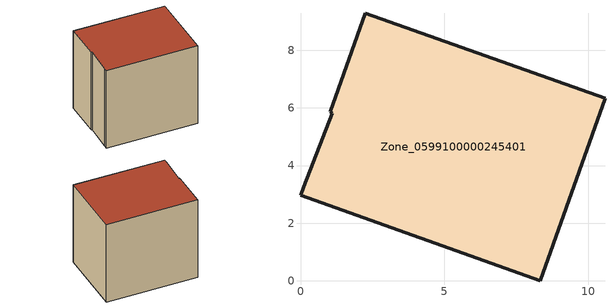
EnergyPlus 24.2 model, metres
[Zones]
Zone_0599100000245401
 floor ground (C_G): 0,2.96 0.11,3.27 1.11,5.82 1.03,5.87 2.25,9.29 10.58,6.33 8.33,0 z0.3
 wall outside (C_F): 1.11,5.82 0.11,3.27 0,2.96 8.33,0 10.58,6.33 2.25,9.29 1.03,5.87 1.11,5.82 z0.3:8.58
 roof outside (C_R): 0.11,3.27 0,2.96 8.33,0 10.58,6.33 2.25,9.29 1.03,5.87 1.11,5.82 z8.58
[BUILDING]
Pand.0599100000245401: North Axis=0; Terrain=City; Loads Convergence Tolerance Value=0.04; Temperature Convergence Tolerance Value=0.4; Solar Distribution=FullExterior; Maximum Number of Warmup Days=25; Minimum Number of Warmup Days=1
[Site:Location]
Rotterdam.The.Hague.AP_ZH_NLD Design_Conditions: Latitude=51.96; Longitude=4.45; Time Zone=1; Elevation=-4.5
[SITE:GROUNDTEMPERATURE:BUILDINGSURFACE]
18, 18, 18, 18, 18, 18, 18, 18, 18, 18, 18, 18
[MATERIAL] Thermal Absorptance=0.9; Solar Absorptance=0.7; Visible Absorptance=0.7
Name | Roughness | Thickness | Conductivity | Density | Specific Heat
G.TC.1965-1974 | MediumSmooth | 0.15 | 0.882353 | 540 | 1210
F.TC.1965-1974 | Rough | 0.3 | 0.697674 | 1920 | 840
R.TC.1965-1974 | MediumRough | 0.2 | 0.232558 | 1500 | 1000
[CONSTRUCTION]
C_G: G.TC.1965-1974
C_F: F.TC.1965-1974
C_R: R.TC.1965-1974
[ZONE]
Zone_0599100000245401: Type=1; Multiplier=1; Ceiling Height=Autocalculate; Volume=Autocalculate; Floor Area=autocalculate; Part of Total Floor Area=Yes
[ZONEINFILTRATION:DESIGNFLOWRATE]
Infil_Zone_0599100000245401: Zone or ZoneList or Space or SpaceList=Zone_0599100000245401; Schedule=AlwaysOn; Design Flow Rate Calculation Method=Flow/Area; Flow Rate per Floor Area=0.003; Constant Term Coefficient=1; Temperature Term Coefficient=0; Velocity Term Coefficient=0; Velocity Squared Term Coefficient=0
[HVACTEMPLATE:ZONE:IDEALLOADSAIRSYSTEM]
Zone_0599100000245401: Maximum Heating Supply Air Temperature=50; Minimum Cooling Supply Air Temperature=13; Maximum Heating Supply Air Humidity Ratio=0.0156; Minimum Cooling Supply Air Humidity Ratio=0.0077; Heating Limit=NoLimit; Cooling Limit=NoLimit; Dehumidification Control Type=ConstantSensibleHeatRatio; Cooling Sensible Heat Ratio=0.7; Dehumidification Setpoint=60; Humidification Control Type=None; Humidification Setpoint=30; Outdoor Air Method=None; Outdoor Air Flow Rate per Person=0.00944; Outdoor Air Flow Rate per Zone Floor Area=0; Outdoor Air Flow Rate per Zone=0; Demand Controlled Ventilation Type=None; Outdoor Air Economizer Type=NoEconomizer; Heat Recovery Type=None; Sensible Heat Recovery Effectiveness=0.7; Latent Heat Recovery Effectiveness=0.65
[ZONECONTROL:THERMOSTAT]
ThermostatControl_Zone_0599100000245401: Zone or ZoneList=Zone_0599100000245401; Control Type Schedule=DualSetpointControlType; Control 1=Thermostat_Zone_0599100000245401; Temperature Difference Between Cutout And Setpoint=0
[THERMOSTATSETPOINT:DUALSETPOINT]
Thermostat_Zone_0599100000245401: Heating Setpoint Temperature Schedule=HeatingSetpoint_Zone_0599100000245401; Cooling Setpoint Temperature Schedule=CoolingSetpoint_Zone_0599100000245401
[SCHEDULE:COMPACT]
HeatingSetpoint_Zone_0599100000245401: Through: 12/31, For: AllDays, Until: 24:00, 21
CoolingSetpoint_Zone_0599100000245401: Through: 12/31, For: AllDays, Until: 24:00, 24
DualSetpointControlType: Through: 12/31, For: AllDays, Until: 24:00, 4
AlwaysOn: Through: 12/31, For: AllDays, Until: 24:00, 1
